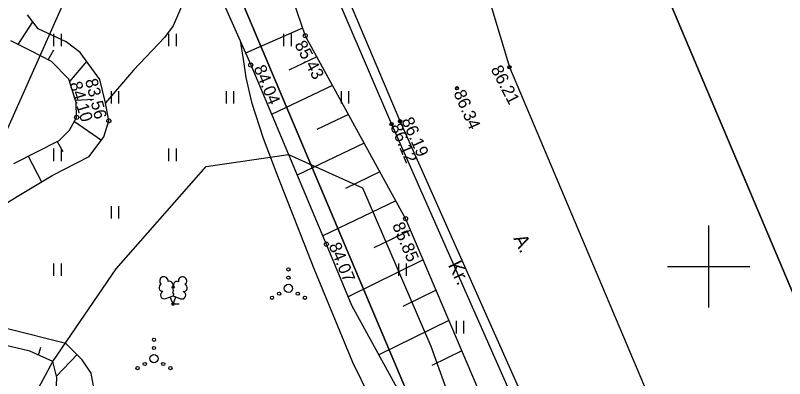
# Model space of a CAD drawing. Extents: x 635520 to 641285, y 6458433 to 6466834.
# Drawn here: x 637607.79 to 637654.62, y 6462543.16 to 6462565.3 of the extents above; entities that cross this region are included whole.
import ezdxf

# ---------------------------------------------------------------- set-up
doc = ezdxf.new("R2010")
doc.units = 0
for name, color, linetype in [('HALJASTUS', 7, 'Continuous'), ('HORISONTAAL-EH2000', 7, 'Continuous'), ('KORGUS-EH2000', 7, 'Continuous'), ('KPOHULIIN', 7, 'Continuous'), ('MOOTMPUNKT', 7, 'Continuous'), ('PIIR', 7, 'Continuous'), ('PUU', 7, 'Continuous'), ('RELJEEF', 7, 'Continuous'), ('TEE', 7, 'Continuous'), ('VORK', 7, 'Continuous')]:
    doc.layers.add(name, color=color, linetype=linetype)

msp = doc.modelspace()

# ---------------------------------------------------------------- linework, layer by layer
at = {"layer": 'HALJASTUS'}
for p, q in [((637610.125, 6462564.179), (637610.125, 6462563.418)), ((637610.58, 6462564.179), (637610.58, 6462563.418)), ((637617.125, 6462564.179), (637617.125, 6462563.418)), ((637617.58, 6462564.179), (637617.58, 6462563.418)), ((637624.125, 6462564.179), (637624.125, 6462563.418)), ((637624.58, 6462564.179), (637624.58, 6462563.418)), ((637613.625, 6462560.679), (637613.625, 6462559.918)), ((637614.08, 6462560.679), (637614.08, 6462559.918)), ((637620.625, 6462560.679), (637620.625, 6462559.918)), ((637621.08, 6462560.679), (637621.08, 6462559.918)), ((637627.625, 6462560.679), (637627.625, 6462559.918)), ((637628.08, 6462560.679), (637628.08, 6462559.918)), ((637610.125, 6462557.179), (637610.125, 6462556.418)), ((637610.58, 6462557.179), (637610.58, 6462556.418)), ((637617.125, 6462557.179), (637617.125, 6462556.418)), ((637617.58, 6462557.179), (637617.58, 6462556.418)), ((637613.625, 6462553.679), (637613.625, 6462552.918)), ((637614.08, 6462553.679), (637614.08, 6462552.918)), ((637610.125, 6462550.179), (637610.125, 6462549.418)), ((637610.58, 6462550.179), (637610.58, 6462549.418)), ((637631.125, 6462550.179), (637631.125, 6462549.418)), ((637631.58, 6462550.179), (637631.58, 6462549.418)), ((637634.625, 6462546.679), (637634.625, 6462545.918)), ((637635.08, 6462546.679), (637635.08, 6462545.918))]:
    msp.add_line(p, q, dxfattribs=at)
msp.add_lwpolyline([(637636.953, 6462518.031), (637633.07, 6462515.736), (637628.725, 6462513.061), (637625.402, 6462511.782), (637621.789, 6462511.652), (637615.717, 6462511.853), (637612.4, 6462512.339), (637609.109, 6462513.66), (637606.303, 6462515.686), (637605, 6462521.248), (637604.456, 6462528.463), (637604.175, 6462533.244), (637610.07, 6462544.201), (637613.928, 6462549.86), (637619.418, 6462556.079), (637624.423, 6462556.815), (637628.93, 6462554.793), (637633.09, 6462545.144), (637635.727, 6462537.782), (637636.764, 6462530.508), (637639.389, 6462523.921), (637639.267, 6462521.331), (637636.953, 6462518.031)], dxfattribs=at)
for centre, radius in [((637624.417, 6462549.811), 0.1), ((637624.417, 6462549.311), 0.1), ((637624.417, 6462548.661), 0.25), ((637623.417, 6462548.086), 0.1), ((637623.852, 6462548.336), 0.1), ((637624.982, 6462548.336), 0.1), ((637625.417, 6462548.086), 0.1), ((637616.233, 6462545.527), 0.1), ((637616.233, 6462545.027), 0.1), ((637616.233, 6462544.377), 0.25), ((637615.668, 6462544.052), 0.1), ((637616.798, 6462544.052), 0.1), ((637615.233, 6462543.802), 0.1), ((637617.233, 6462543.802), 0.1)]:
    msp.add_circle(centre, radius, dxfattribs=at)
at = {"layer": 'HORISONTAAL-EH2000'}
for points in [[(637617.457, 6462572.956), (637617.673, 6462569.643), (637617.888, 6462566.329), (637617.843, 6462565.693), (637617.41, 6462564.665), (637616.878, 6462563.949), (637614.983, 6462561.949), (637614.136, 6462560.962), (637613.289, 6462559.975)], [(637621.476, 6462563.756), (637621.655, 6462562.636), (637621.834, 6462561.515), (637622.163, 6462560.01), (637622.884, 6462557.806), (637623.707, 6462555.629), (637625.958, 6462549.866), (637628.313, 6462544.161), (637629.355, 6462542.05)]]:
    msp.add_lwpolyline(points, dxfattribs=at)
at = {"layer": 'KORGUS-EH2000'}
for centre, radius in [((637625.442, 6462564.053), 0.125), ((637622.123, 6462562.275), 0.125), ((637637.875, 6462562.137), 0.1), ((637634.678, 6462560.855), 0.1), ((637611.523, 6462559.077), 0.125), ((637613.483, 6462558.867), 0.125), ((637631.217, 6462558.845), 0.1), ((637630.694, 6462558.672), 0.1), ((637631.551, 6462552.901), 0.125), ((637626.723, 6462551.354), 0.125)]:
    msp.add_circle(centre, radius, dxfattribs=at)
at = {"layer": 'KPOHULIIN'}
msp.add_lwpolyline([(637580.943, 6462525.767), (637598.755, 6462539.191), (637624.916, 6462597.903)], dxfattribs=at)
at = {"layer": 'MOOTMPUNKT'}
for centre in [(637637.875, 6462562.137), (637634.678, 6462560.855), (637631.217, 6462558.845), (637630.694, 6462558.672), (637617.392, 6462547.701)]:
    msp.add_circle(centre, 0.075, dxfattribs=at)
at = {"layer": 'PIIR'}
for points in [[(637353.13, 6462864.54), (637469.54, 6462931.01), (637486.6, 6462884.52), (637514.77, 6462809.68), (637536.13, 6462756.21), (637550.61, 6462721.37), (637554.32, 6462722.87), (637557.03, 6462716.49), (637580.65, 6462661.56), (637606.05, 6462602.89), (637648.76, 6462501.82), (637606.05, 6462465.7), (637564.16, 6462430.62), (637503.74, 6462382.86), (637468.12, 6462357.68), (637436.35, 6462338.64), (637420.75, 6462347.57), (637461.84, 6462371.62), (637500.69, 6462455.68), (637521.04, 6462521.2), (637545.47, 6462531.18), (637521.85, 6462579.03), (637482.8, 6462645.08)], [(637623.84, 6462734.81), (637707.8, 6462623.89), (637716.48, 6462661.92), (637717.87, 6462667.25), (637812.33, 6462495.2), (637862.64, 6462393.94), (637905.55, 6462308.22), (637898.04, 6462148.91), (637847.25, 6462116.82), (637827.52, 6462153.7), (637801.52, 6462208.36), (637776.73, 6462264.96), (637753.77, 6462318.2), (637737.91, 6462355.11), (637709.88, 6462420.1), (637672.34, 6462507.66), (637628.08, 6462612.41), (637602.67, 6462671.11), (637582.24, 6462718.61), (637586.71, 6462720.18)]]:
    msp.add_lwpolyline(points, close=True, dxfattribs=at)
msp.add_lwpolyline([(637582.24, 6462718.61), (637602.67, 6462671.11), (637628.08, 6462612.41), (637668.21, 6462517.42), (637648.76, 6462501.82), (637606.05, 6462602.89), (637580.65, 6462661.56), (637557.03, 6462716.49)], dxfattribs=at)
at = {"layer": 'PUU'}
for p, q in [((637616.952, 6462548.036), (637617.397, 6462548.211)), ((637617.392, 6462547.701), (637617.217, 6462548.141)), ((637617.392, 6462547.701), (637617.572, 6462548.141)), ((637617.397, 6462548.211), (637617.837, 6462548.031)), ((637617.772, 6462547.701), (637617.392, 6462547.701))]:
    msp.add_line(p, q, dxfattribs=at)
msp.add_lwpolyline([(637617.397, 6462548.706), (637617.377, 6462548.631), (637617.377, 6462548.611), (637617.387, 6462548.581), (637617.407, 6462548.546), (637617.412, 6462548.526), (637617.397, 6462548.491), (637617.372, 6462548.441), (637617.367, 6462548.416), (637617.372, 6462548.401), (637617.382, 6462548.371), (637617.417, 6462548.311), (637617.422, 6462548.291), (637617.417, 6462548.271), (637617.402, 6462548.236), (637617.397, 6462548.211)], dxfattribs=at)
for centre, radius, start, end in [((637616.835, 6462549.115), 0.256, 111.5027, 232.5173), ((637616.835, 6462549.115), 0.256, 350.4856, 111.5002), ((637617.17, 6462548.865), 0.224, 308.5041, 111.5725), ((637617.633, 6462548.86), 0.225, 67.7016, 230.5126), ((637617.971, 6462549.106), 0.256, 67.6168, 188.6314), ((637617.971, 6462549.106), 0.256, 306.5997, 67.6143), ((637616.761, 6462548.704), 0.224, 111.4304, 274.4987), ((637617.396, 6462548.468), 0.237, 66.7655, 111.5015), ((637618.038, 6462548.694), 0.224, 264.6183, 67.6866), ((637616.866, 6462548.259), 0.237, 111.5014, 291.5004), ((637617.927, 6462548.251), 0.237, 247.6166, 67.6155)]:
    msp.add_arc(centre, radius, start, end, dxfattribs=at)
at = {"layer": 'RELJEEF'}
for p, q in [((637607.961, 6462563.531), (637608.858, 6462564.899)), ((637625.283, 6462564.519), (637621.806, 6462562.991)), ((637609.782, 6462562.596), (637610.132, 6462563.197)), ((637626.142, 6462562.775), (637624.434, 6462561.962)), ((637611.101, 6462561.269), (637612.146, 6462562.476)), ((637627.104, 6462561.018), (637623.396, 6462559.253)), ((637611.45, 6462560.124), (637612.557, 6462560.186)), ((637628.067, 6462559.261), (637626.153, 6462558.35)), ((637611.388, 6462558.835), (637613.03, 6462557.693)), ((637610.331, 6462557.611), (637610.681, 6462556.991)), ((637629.024, 6462557.514), (637624.955, 6462555.553)), ((637608.567, 6462556.719), (637609.386, 6462555.154)), ((637629.986, 6462555.757), (637627.882, 6462554.743)), ((637630.949, 6462554.001), (637626.509, 6462551.862)), ((637631.844, 6462552.212), (637629.618, 6462551.139)), ((637632.618, 6462550.391), (637628.057, 6462548.137)), ((637633.402, 6462548.547), (637631.382, 6462547.55)), ((637634.185, 6462546.704), (637629.927, 6462544.6)), ((637609.197, 6462544.599), (637609.347, 6462545.079)), ((637634.97, 6462544.856), (637633.153, 6462543.963)), ((637610.302, 6462543.306), (637611.549, 6462544.625))]:
    msp.add_line(p, q, dxfattribs=at)
for points in [[(637619.964, 6462580.082), (637625.442, 6462564.053), (637631.551, 6462552.901), (637637.896, 6462537.974), (637638.386, 6462535.963), (637637.94, 6462535.126), (637637.097, 6462534.175), (637636.924, 6462533.487), (637636.365, 6462531.42), (637636.122, 6462530.168), (637637.002, 6462528.909), (637639.113, 6462527.206), (637641.021, 6462525.855), (637641.835, 6462525.167), (637643.113, 6462524.568), (637643.868, 6462523.014), (637645.851, 6462519.534), (637647.512, 6462516.26), (637648.274, 6462513.447), (637648.654, 6462511.523)], [(637618.373, 6462570.761), (637622.123, 6462562.275), (637626.723, 6462551.354), (637628.263, 6462547.64), (637632.032, 6462540.757), (637635.112, 6462535.712), (637635.169, 6462535.038), (637635.107, 6462534.09), (637634.423, 6462532.835), (637633.671, 6462530.977), (637633.542, 6462529.692), (637633.864, 6462527.456), (637634.941, 6462525.626), (637636.356, 6462525.136), (637638.102, 6462524.554), (637640.676, 6462523.287), (637642.324, 6462521.098), (637644.73, 6462516.753), (637646.26, 6462511.298)], [(637606.7, 6462553.524), (637607.903, 6462554.268), (637610.031, 6462555.539), (637612.279, 6462556.687), (637613.173, 6462557.885), (637613.483, 6462558.867), (637613.289, 6462559.975), (637612.93, 6462561.379), (637611.747, 6462563.034), (637610.879, 6462563.677), (637609.184, 6462564.471), (637608.534, 6462565.326)], [(637607.692, 6462556.276), (637610.452, 6462557.672), (637611.093, 6462558.306), (637611.523, 6462559.077), (637611.491, 6462559.987), (637611.058, 6462561.408), (637609.994, 6462562.485), (637608.734, 6462563.145), (637607.52, 6462563.751)], [(637625.673, 6462514.628), (637621.373, 6462517.867), (637617.316, 6462522.219), (637613.52, 6462528.542), (637612.454, 6462531.633), (637612.369, 6462532.651), (637613.512, 6462533.836), (637614.195, 6462535.303), (637614.063, 6462537.682), (637612.88, 6462540.915), (637612.407, 6462543.484), (637611.867, 6462544.314), (637610.866, 6462545.294), (637607.32, 6462546.19)], [(637623.909, 6462513.376), (637612.869, 6462518.828), (637611.397, 6462523.518), (637611.381, 6462524.235), (637611.431, 6462526.112), (637611.567, 6462528.734), (637611.541, 6462530.374), (637611.072, 6462531.14), (637609.702, 6462533.258), (637609.473, 6462534.246), (637609.691, 6462535.868), (637610.156, 6462539.458), (637610.321, 6462543.234), (637610.07, 6462544.201), (637608.677, 6462544.836), (637605.058, 6462545.679)]]:
    msp.add_lwpolyline(points, dxfattribs=at)
at = {"layer": 'TEE'}
for points in [[(637576.244, 6462705.99), (637577.05, 6462703.501), (637576.894, 6462703.333), (637585.991, 6462681.911), (637595.199, 6462660.726), (637597.023, 6462656.519), (637606.573, 6462634.373), (637615.237, 6462614.611), (637619.218, 6462605.752), (637619.464, 6462605.731), (637621.459, 6462602.057), (637626.162, 6462595.156), (637629.111, 6462589.508), (637632.099, 6462582.169), (637634.874, 6462573.057), (637635.665, 6462569.519), (637637.875, 6462562.137), (637646.856, 6462540.855), (637655.85, 6462519.829), (637658.457, 6462513.968), (637658.886, 6462514.084), (637662.526, 6462505.396), (637662.293, 6462504.935), (637667.692, 6462492.08)], [(637619.922, 6462473.445), (637630.155, 6462482.242), (637637.535, 6462488.428), (637642.225, 6462492.366), (637644.34, 6462494.593), (637645.826, 6462496.481), (637647.705, 6462499.631), (637649.15, 6462502.938), (637649.768, 6462506.065), (637650.051, 6462508.244), (637650.064, 6462510.306), (637650.042, 6462512.273), (637649.231, 6462514.808), (637649.125, 6462515.502), (637649.317, 6462516.874), (637640.474, 6462538.028), (637631.217, 6462558.845), (637619.843, 6462585.787)], [(637619.196, 6462585.458), (637630.694, 6462558.672), (637639.895, 6462537.79), (637646.756, 6462521.523), (637648.605, 6462516.796), (637649.172, 6462513.401), (637649.371, 6462510.813), (637649.207, 6462507.63), (637648.609, 6462504.437), (637647.24, 6462500.646), (637645.71, 6462497.624), (637643.21, 6462494.222), (637642.041, 6462492.915), (637642.371, 6462492.519)]]:
    msp.add_lwpolyline(points, dxfattribs=at)
at = {"layer": 'VORK'}
for p, q in [((637650, 6462552.5), (637650, 6462547.5)), ((637647.5, 6462550), (637652.5, 6462550))]:
    msp.add_line(p, q, dxfattribs=at)

# ---------------------------------------------------------------- texts
at = {"layer": 'KORGUS-EH2000'}
for s, rotation, p in [('85.43', 298.7137, (637624.765, 6462563.512)), ('84.04', 292.8412, (637622.287, 6462562.09)), ('86.21', 297.4692, (637636.713, 6462562.017)), ('84.10', 286.9625, (637611.084, 6462561.141)), ('83.56', 284.3289, (637612.032, 6462561.345)), ('86.34', 293.5916, (637634.453, 6462560.571)), ('86.19', 294.021, (637631.284, 6462558.892)), ('86.12', 293.2115, (637630.603, 6462558.53)), ('85.85', 293.0287, (637630.721, 6462552.508)), ('84.07', 292.5165, (637626.857, 6462551.275))]:
    msp.add_text(s, height=0.75, rotation=rotation, dxfattribs=at).set_placement(p)
at = {"layer": 'TEE'}
for s, p in [('A.', (637638.099, 6462551.704)), ('Kr.', (637634.112, 6462550.084))]:
    msp.add_text(s, height=0.85, rotation=296.1095, dxfattribs=at).set_placement(p)

doc.saveas('drawing.dxf')
